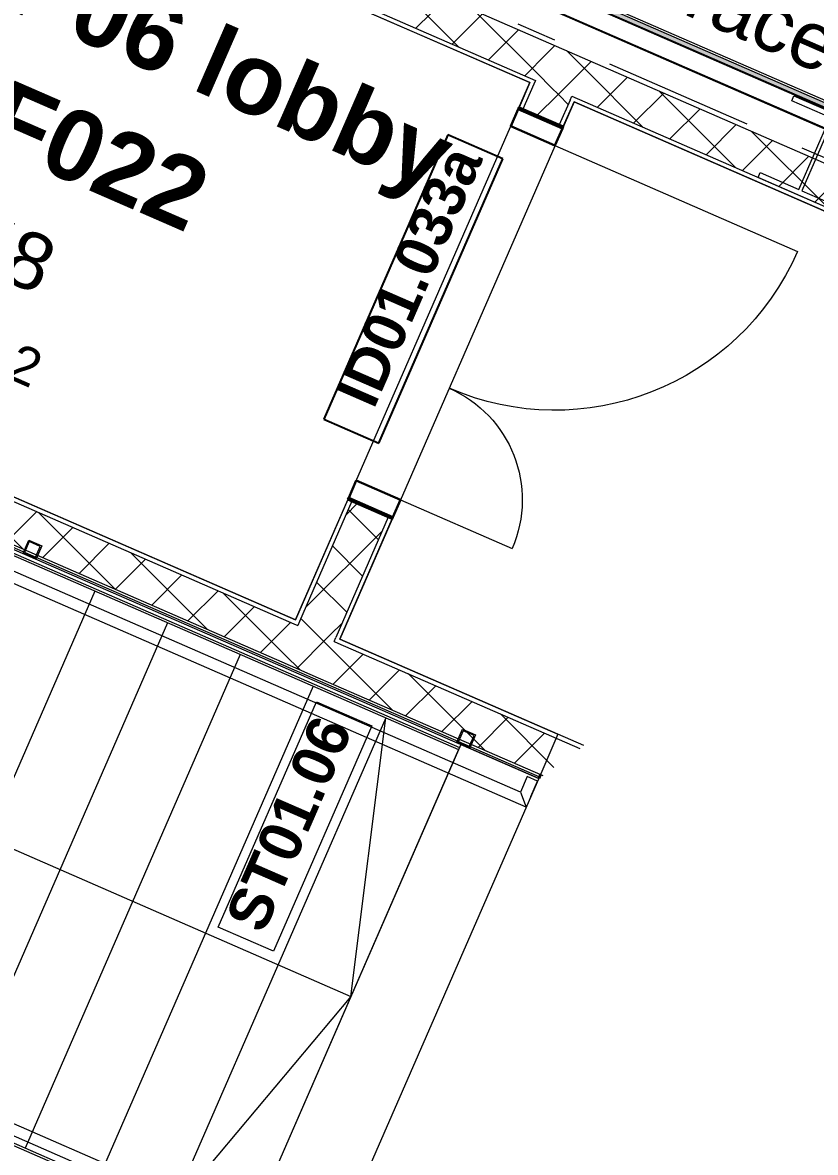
# Model space of a CAD drawing. Header units: millimetres. Extents: x -50172 to 74273, y -80883 to 11206.
# Drawn here: x -11542 to -8744, y -47949 to -43962 of the extents above; entities that cross this region are included whole.
import ezdxf
from ezdxf.enums import TextEntityAlignment as Align

# ---------------------------------------------------------------- set-up
doc = ezdxf.new("R2010")
doc.units = ezdxf.units.MM
doc.header["$MEASUREMENT"] = 0
doc.linetypes.add('Double Dashed', pattern=[1093.611073, 529.166651, -211.666656, 141.111112, -211.666656])
for name, color, linetype in [('A-25-M_Wall_Int', 7, 'Continuous'), ('COLUMN.IFC Import', 7, 'Continuous'), ('New_A-05-M_Gross_Int_Circulation', 7, 'Continuous'), ('New_A-15-MG_Structural_Grid_Phase_2', 7, 'Continuous'), ('New_A-20-M_Floor_Slab', 7, 'Continuous'), ('New_A-25-M_Wall_Int', 7, 'Continuous'), ('New_A-35-M_FFE-Zone', 7, 'Continuous'), ('New_ArchiCAD Door Markers', 7, 'Continuous'), ('New_ArchiCAD Doors', 7, 'Continuous')]:
    doc.layers.add(name, color=color, linetype=linetype)
for name, color, linetype, lineweight in [('A-25-M_Wall_Int_Pen_No__1', 7, 'Continuous', 13), ('A-25-M_Wall_Int_Pen_No__155', 5, 'Continuous', 35), ('COLUMN.IFC Import_Pen_No__2', 8, 'Continuous', 15), ('New_A-20-M_Floor_Slab_Pen_No__89', 8, 'Continuous', 20), ('New_A-25-M_Wall_Int_Pen_No__1', 7, 'Continuous', 13), ('New_A-30-M_Stair_Pen_No__1', 7, 'Continuous', 13), ('New_A-95-P_Text_1_50_GA_Pen_No__1', 7, 'Continuous', 13), ('New_ArchiCAD Door Markers_Pen_No__1', 7, 'Continuous', 13), ('New_ArchiCAD Door Markers_Pen_No__5', 7, 'Continuous', 25), ('New_ArchiCAD Doors_Pen_No__1', 7, 'Continuous', 13), ('New_ArchiCAD Zone Stamps_Pen_No__9', 7, 'Continuous', 13)]:
    doc.layers.add(name, color=color, linetype=linetype, lineweight=lineweight)
for name, color, linetype, lineweight, true_color in [('A-25-M_Wall_Int_Pen_No__107', 7, 'Continuous', 15, 0xa6a6a6), ('New_A-05-M_Gross_Int_Circulation_Pen_No__74', 7, 'Continuous', 20, 0x606060), ('New_A-15-MG_Structural_Grid_Phase_2_Pen_No__222', 7, 'Continuous', 13, 0x65af33), ('New_A-25-M_Wall_Int_Pen_No__107', 7, 'Continuous', 15, 0xa6a6a6), ('New_A-25-M_Wall_Int_Pen_No__27', 7, 'Continuous', 50, 0x2a2a2a), ('New_A-35-M_FFE-Zone_Pen_No__74', 7, 'Continuous', 20, 0x606060), ('New_ArchiCAD Doors_Pen_No__43', 7, 'Continuous', 30, 0x444444), ('New_ArchiCAD Doors_Pen_No__63', 7, 'Continuous', 20, 0x606060)]:
    doc.layers.add(name, color=color, linetype=linetype, lineweight=lineweight, true_color=true_color)
doc.styles.add('GENERATED_STYLE_1', font='')
doc.styles.add('GENERATED_STYLE_2', font='')
doc.styles.add('GENERATED_STYLE_3', font='')
doc.styles.add('GENERATED_STYLE_4', font='')
doc.styles.get('GENERATED_STYLE_1').set_extended_font_data('Arial', bold=True)
doc.styles.get('GENERATED_STYLE_2').set_extended_font_data('Swis721 BT', bold=True)
doc.styles.get('GENERATED_STYLE_3').set_extended_font_data('Arial')
doc.styles.get('GENERATED_STYLE_4').set_extended_font_data('Swis721 BT')
pattern_1 = [(336.4404, (0, 0), (69.2305, 158.76755), [0, -100]), (336.4404, (80.45, 59.4), (69.2305, 158.76755), [0, -100])]
pattern_2 = [(45, (0, 0), (-91.92388, 91.92388), []), (135, (0, 0), (91.92388, 91.92388), [])]
pattern_3 = [(246.4404, (0, 0), (-158.76755, 69.2305), [0, -100]), (246.4404, (59.4, -80.45), (-158.76755, 69.2305), [0, -100])]
pattern_4 = [(336.4404, (0, 0), (69.2305, 158.76755), [0, -100]), (336.4404, (80.45, 59.4), (69.2305, 158.76755), [0, -100])]

# ---------------------------------------------------------------- blocks, each defined once
blk = doc.blocks.new('Computer Lab F_INB 1302_5_1', base_point=(-6455.1, -40925.5))
at = {"layer": 'New_A-35-M_FFE-Zone_Pen_No__74', "linetype": 'Continuous'}
blk.add_line((-11185.1, -43157.3), (-4162.9, -46219.4), dxfattribs=at)
at = {"layer": 'New_ArchiCAD Zone Stamps_Pen_No__9'}
for tag, height, style, p in [('ROOM_NAME', 250, 'GENERATED_STYLE_1', (-7200.5, -39404)), ('zoneNameLine2', 250, 'GENERATED_STYLE_1', (-7388.9, -39836.1)), ('ROOM_NUMBER', 200, 'GENERATED_STYLE_3', (-7577.3, -40256.8)), ('measuredAreaCode', 200, 'GENERATED_STYLE_3', (-7734.4, -40616.9)), ('DUMMY_649', 200, 'GENERATED_STYLE_3', (-7427, -40751)), ('DUMMY_650', 200, 'GENERATED_STYLE_3', (-6797.8, -41025.3)), ('DUMMY_651', 133.3, 'GENERATED_STYLE_3', (-6518.5, -41131.9))]:
    blk.add_attdef(tag, text='', height=height, rotation=336.4404, dxfattribs=dict(at, style=style)).set_placement(p, align=Align.TOP_LEFT)
blk = doc.blocks.new('Stair 06 lobby _INB 1158_6_1', base_point=(-11183.8, -44770.4))
at = {"layer": 'New_A-05-M_Gross_Int_Circulation_Pen_No__74', "linetype": 'Continuous'}
for p, q in [((-14309.3, -42186.3), (-15136.2, -44082.5)), ((-9752, -44173.6), (-14309.3, -42186.3)), ((-15136.2, -44082.5), (-10578.8, -46069.8)), ((-10578.8, -46069.8), (-9752, -44173.6))]:
    blk.add_line(p, q, dxfattribs=at)
at = {"layer": 'New_ArchiCAD Zone Stamps_Pen_No__9'}
for tag, height, style, p in [('ROOM_NAME', 250, 'GENERATED_STYLE_1', (-12096.5, -43422.8)), ('zoneNameLine2', 250, 'GENERATED_STYLE_1', (-12284.9, -43854.9)), ('ROOM_NUMBER', 200, 'GENERATED_STYLE_3', (-12473.3, -44275.6)), ('measuredAreaCode', 200, 'GENERATED_STYLE_3', (-12630.3, -44635.7)), ('ROOM_HOLES_PRM', 200, 'GENERATED_STYLE_3', (-12322.9, -44769.8)), ('DUMMY_649', 200, 'GENERATED_STYLE_3', (-11833.6, -44983.2)), ('DUMMY_650', 133.3, 'GENERATED_STYLE_3', (-11554.3, -45089.7))]:
    blk.add_attdef(tag, text='', height=height, rotation=336.4404, dxfattribs=dict(at, style=style)).set_placement(p, align=Align.TOP_LEFT)
blk = doc.blocks.new('Stair 06_INB 1159_14_1', base_point=(-10040.7, -49760.3))
at = {"layer": 'New_A-05-M_Gross_Int_Circulation_Pen_No__74', "linetype": 'Continuous'}
for p, q in [((-9596.1, -44241.5), (-10423, -46137.7)), ((-7182.7, -45293.9), (-9596.1, -44241.5)), ((-10423, -46137.7), (-9652.8, -46473.6)), ((-9652.8, -46473.6), (-9720.8, -46629.4)), ((-9995.7, -46509.5), (-11019, -48856.1)), ((-9720.8, -46629.4), (-9995.7, -46509.5))]:
    blk.add_line(p, q, dxfattribs=at)
at = {"layer": 'New_ArchiCAD Zone Stamps_Pen_No__9'}
for tag, height, style, p in [('ROOM_NAME', 250, 'GENERATED_STYLE_1', (-10280, -48459.4)), ('zoneNameLine2', 250, 'GENERATED_STYLE_1', (-10468.4, -48891.6)), ('ROOM_NUMBER', 200, 'GENERATED_STYLE_3', (-10656.9, -49312.3)), ('measuredAreaCode', 200, 'GENERATED_STYLE_3', (-10813.9, -49672.4)), ('DUMMY_649', 200, 'GENERATED_STYLE_3', (-10506.5, -49806.4)), ('DUMMY_650', 200, 'GENERATED_STYLE_3', (-10017.1, -50019.8)), ('DUMMY_651', 133.3, 'GENERATED_STYLE_3', (-9737.9, -50126.4))]:
    blk.add_attdef(tag, text='', height=height, rotation=336.4404, dxfattribs=dict(at, style=style)).set_placement(p, align=Align.TOP_LEFT)
blk = doc.blocks.new('Slab_68_1', base_point=(-21326.2, -27554.7))
at = {"layer": 'New_A-20-M_Floor_Slab_Pen_No__89', "linetype": 'Continuous', "flags": 128}
blk.add_lwpolyline([(-20299.6, -42813.1), (-15135.1, -45065.8), (-14840.6, -44390.4), (-9718.4, -46623.9), (-10481, -48372.9), (-10760.8, -49014.5), (-11283.6, -50213.5), (-1528.2, -54467.3), (942, -48802.4)], dxfattribs=at)
blk = doc.blocks.new('Wall_69_1', base_point=(-9652.8, -46473.6))
at = {"layer": 'New_A-25-M_Wall_Int_Pen_No__107', "linetype": 'Continuous'}
h = blk.add_hatch(dxfattribs=at)
h.set_pattern_fill('Concrete_Block_0001', color=256, style=0, pattern_type=2)
h.set_pattern_definition(pattern_2)
h.paths.add_polyline_path([(-10571.1, -46089.5), (-14781, -44253.8), (-14837, -44382.1), (-10627, -46217.9)])
h = blk.add_hatch(dxfattribs=at)
h.set_pattern_fill('Plaster_0001', color=256, style=0, pattern_type=2)
h.set_pattern_definition(pattern_1)
h.paths.add_polyline_path([(-10578.8, -46069.8), (-14775, -44240), (-14781, -44253.8), (-10584.8, -46083.5)])
h = blk.add_hatch(dxfattribs=at)
h.set_pattern_fill('Plaster_0001', color=256, style=0, pattern_type=2)
h.set_pattern_definition(pattern_1)
h.paths.add_polyline_path([(-9714.8, -46615.7), (-14837, -44382.1), (-14843, -44395.9), (-9720.8, -46629.4)])
h = blk.add_hatch(dxfattribs=at)
h.set_pattern_fill('Concrete_Block_0001', color=256, style=0, pattern_type=2)
h.set_pattern_definition(pattern_2)
h.paths.add_polyline_path([(-10442.7, -46145.5), (-10571.1, -46089.5), (-10627, -46217.9), (-10498.7, -46273.8)])
h = blk.add_hatch(dxfattribs=at)
h.set_pattern_fill('Plaster_0001', color=256, style=0, pattern_type=2)
h.set_pattern_definition(pattern_1)
h.paths.add_polyline_path([(-10565.1, -46075.8), (-10578.8, -46069.8), (-10584.8, -46083.5), (-10571.1, -46089.5)])
h = blk.add_hatch(dxfattribs=at)
h.set_pattern_fill('Concrete_Block_0001', color=256, style=0, pattern_type=2)
h.set_pattern_definition(pattern_2)
h.paths.add_polyline_path([(-10436.7, -46131.7), (-10565.1, -46075.8), (-10571.1, -46089.5), (-10442.7, -46145.5)])
h = blk.add_hatch(dxfattribs=at)
h.set_pattern_fill('Concrete_Block_0001', color=256, style=0, pattern_type=2)
h.set_pattern_definition(pattern_2)
h.paths.add_polyline_path([(-10498.7, -46273.8), (-9706.7, -46619.2), (-9575.2, -46523.8), (-10442.7, -46145.5)])
h = blk.add_hatch(dxfattribs=at)
h.set_pattern_fill('Plaster_0001', color=256, style=0, pattern_type=2)
h.set_pattern_definition(pattern_1)
h.paths.add_polyline_path([(-10423, -46137.7), (-10436.7, -46131.7), (-10442.7, -46145.5), (-10429, -46151.5)])
h = blk.add_hatch(dxfattribs=at)
h.set_pattern_fill('Plaster_0001', color=256, style=0, pattern_type=2)
h.set_pattern_definition(pattern_1)
h.paths.add_polyline_path([(-10429, -46151.5), (-9575.2, -46523.8), (-9561.1, -46513.5), (-10423, -46137.7)])
at = {"layer": 'A-25-M_Wall_Int_Pen_No__155', "linetype": 'Continuous'}
blk.add_line((-9714.8, -46615.7), (-9720.8, -46629.4), dxfattribs=at)
at = {"layer": 'New_A-25-M_Wall_Int_Pen_No__1', "linetype": 'Continuous'}
for p, q in [((-14781, -44253.8), (-10584.8, -46083.5)), ((-14837, -44382.1), (-10627, -46217.9)), ((-10584.8, -46083.5), (-10571.1, -46089.5)), ((-10565.1, -46075.8), (-10571.1, -46089.5)), ((-10442.7, -46145.5), (-10436.7, -46131.7)), ((-10442.7, -46145.5), (-10429, -46151.5)), ((-10429, -46151.5), (-9575.2, -46523.8)), ((-10627, -46217.9), (-10498.7, -46273.8)), ((-10498.7, -46273.8), (-9706.7, -46619.2))]:
    blk.add_line(p, q, dxfattribs=at)
at = {"layer": 'New_A-25-M_Wall_Int_Pen_No__1', "linetype": 'Continuous', "flags": 128}
for points in [[(-10578.8, -46069.8), (-14775, -44240)], [(-14843, -44395.9), (-14837, -44382.1)], [(-14843, -44395.9), (-9720.8, -46629.4)], [(-9561.1, -46513.5), (-10423, -46137.7)]]:
    blk.add_lwpolyline(points, dxfattribs=at)
blk = doc.blocks.new('Double Door Asymmetric 19_8')
at = {"layer": 'New_ArchiCAD Doors_Pen_No__1', "linetype": 'Continuous'}
for p, q in [((-755, -15), (-755, 0)), ((755, -15), (755, 0)), ((-755, -155), (-755, -15)), ((755, -155), (755, -15)), ((-755, -170), (-755, -155)), ((755, -170), (755, -155))]:
    blk.add_line(p, q, dxfattribs=at)
at = {"layer": 'New_ArchiCAD Doors_Pen_No__43', "linetype": 'Continuous'}
for p, q in [((-748, 0), (-755, 0)), ((-755, 0), (-755, -170)), ((-682, 0), (-748, 0)), ((-748, 0), (-748, -170)), ((-682, -170), (-682, 0)), ((748, 0), (682, 0)), ((682, 0), (682, -170)), ((748, 0), (755, 0)), ((748, -170), (748, 0)), ((755, 0), (755, -170)), ((-748, -170), (-755, -170)), ((-748, -170), (-682, -170)), ((682, -170), (748, -170)), ((748, -170), (755, -170))]:
    blk.add_line(p, q, dxfattribs=at)
at = {"layer": 'New_ArchiCAD Doors_Pen_No__63', "linetype": 'Continuous'}
for p, q in [((682, 0), (682, 934)), ((-682, 0), (-682, 430))]:
    blk.add_line(p, q, dxfattribs=at)
for centre, radius, start, end in [((682, 0), 934, 90, 180), ((-682, 0), 430, 0, 90)]:
    blk.add_arc(centre, radius, start, end, dxfattribs=at)
blk = doc.blocks.new('Door Stamp 17_55')
at = {"layer": 'New_ArchiCAD Door Markers_Pen_No__5', "linetype": 'Continuous'}
for p, q in [((565.4, 191.8), (-529.5, 191.8)), ((-529.5, 191.8), (-529.5, -20)), ((565.4, -20), (565.4, 191.8)), ((-529.5, -20), (565.4, -20)), ((-529.5, -20), (565.4, -20))]:
    blk.add_line(p, q, dxfattribs=at)
at = {"layer": 'New_ArchiCAD Door Markers_Pen_No__1', "style": 'GENERATED_STYLE_2'}
blk.add_attdef('AC_WIDO_ID', text='', height=150, dxfattribs=at).set_placement((-470.6, 24.8), align=Align.BOTTOM_LEFT)
blk = doc.blocks.new('Wall_70_1', base_point=(-10423, -46137.7))
at = {"layer": 'New_A-25-M_Wall_Int_Pen_No__107', "linetype": 'Continuous'}
h = blk.add_hatch(dxfattribs=at)
h.set_pattern_fill('Plaster_0001', color=256, style=0, pattern_type=2)
h.set_pattern_definition(pattern_3)
h.paths.add_polyline_path([(-9752, -44173.6), (-9790.1, -44261.1), (-9776.4, -44267.1), (-9738.2, -44179.6)])
h = blk.add_hatch(dxfattribs=at)
h.set_pattern_fill('Concrete_Block_0001', color=256, style=0, pattern_type=2)
h.set_pattern_definition(pattern_2)
h.paths.add_polyline_path([(-9738.2, -44179.6), (-9776.4, -44267.1), (-9648.1, -44323.1), (-9609.9, -44235.5)])
h = blk.add_hatch(dxfattribs=at)
h.set_pattern_fill('Plaster_0001', color=256, style=0, pattern_type=2)
h.set_pattern_definition(pattern_3)
h.paths.add_polyline_path([(-9648.1, -44323.1), (-9634.3, -44329), (-9596.1, -44241.5), (-9609.9, -44235.5)])
h = blk.add_hatch(dxfattribs=at)
h.set_pattern_fill('Plaster_0001', color=256, style=0, pattern_type=2)
h.set_pattern_definition(pattern_3)
h.paths.add_polyline_path([(-10393.7, -45645.2), (-10578.8, -46069.8), (-10565.1, -46075.8), (-10379.9, -45651.2)])
h = blk.add_hatch(dxfattribs=at)
h.set_pattern_fill('Concrete_Block_0001', color=256, style=0, pattern_type=2)
h.set_pattern_definition(pattern_2)
h.paths.add_polyline_path([(-10379.9, -45651.2), (-10565.1, -46075.8), (-10436.7, -46131.7), (-10251.6, -45707.2)])
h = blk.add_hatch(dxfattribs=at)
h.set_pattern_fill('Plaster_0001', color=256, style=0, pattern_type=2)
h.set_pattern_definition(pattern_3)
h.paths.add_polyline_path([(-10436.7, -46131.7), (-10423, -46137.7), (-10237.9, -45713.2), (-10251.6, -45707.2)])
at = {"layer": 'New_A-25-M_Wall_Int_Pen_No__1', "linetype": 'Continuous'}
for p, q in [((-9738.2, -44179.6), (-9776.4, -44267.1)), ((-9609.9, -44235.5), (-9648.1, -44323.1)), ((-9790.1, -44261.1), (-9776.4, -44267.1)), ((-9776.4, -44267.1), (-9648.1, -44323.1)), ((-9648.1, -44323.1), (-9634.3, -44329)), ((-10379.9, -45651.2), (-10565.1, -46075.8)), ((-10393.7, -45645.2), (-10379.9, -45651.2)), ((-10379.9, -45651.2), (-10251.6, -45707.2)), ((-10251.6, -45707.2), (-10436.7, -46131.7)), ((-10251.6, -45707.2), (-10237.9, -45713.2))]:
    blk.add_line(p, q, dxfattribs=at)
at = {"layer": 'New_A-25-M_Wall_Int_Pen_No__1', "linetype": 'Continuous', "flags": 128}
for points in [[(-9752, -44173.6), (-9790.1, -44261.1)], [(-9634.3, -44329), (-9596.1, -44241.5)], [(-10393.7, -45645.2), (-10578.8, -46069.8)], [(-10423, -46137.7), (-10237.9, -45713.2)]]:
    blk.add_lwpolyline(points, dxfattribs=at)
at = {"layer": 'New_ArchiCAD Door Markers', "linetype": 'Continuous'}
ref = blk.add_blockref('Door Stamp 17_55', (-10091.9, -44953.2), dxfattribs=dict(at, rotation=66.4404115839915))
ref.add_attrib('AC_WIDO_ID', 'ID01.033a', dxfattribs={"layer": 'New_ArchiCAD Door Markers_Pen_No__1', "color": 7, "height": 150, "rotation": 66.4404, "style": 'GENERATED_STYLE_2'}).set_placement((-10261.7, -45347.8), align=Align.BOTTOM_LEFT)
at = {"layer": 'New_ArchiCAD Doors', "color": 251, "linetype": 'Continuous', "lineweight": 20, "true_color": 0x606060, "xscale": -0.9999999999999999, "zscale": 1000, "rotation": 246.4404115839915}
blk.add_blockref('Double Door Asymmetric 19_8', (-9936.1, -45021.1), dxfattribs=at)
blk = doc.blocks.new('Wall_99_1', base_point=(-11266.6, -43344))
at = {"layer": 'A-25-M_Wall_Int_Pen_No__107', "linetype": 'Continuous'}
h = blk.add_hatch(dxfattribs=at)
h.set_pattern_fill('Concrete_Block_0001', color=256, style=0, pattern_type=2)
h.set_pattern_definition(pattern_2)
h.paths.add_polyline_path([(-9676.3, -44037.5), (-11266.6, -43344), (-11322.5, -43472.4), (-9732.2, -44165.8)])
h = blk.add_hatch(dxfattribs=at)
h.set_pattern_fill('Plaster_0001', color=256, style=0, pattern_type=2)
h.set_pattern_definition(pattern_4)
h.paths.add_polyline_path([(-9746, -44159.8), (-11322.5, -43472.4), (-11328.5, -43486.1), (-9752, -44173.6)])
h = blk.add_hatch(dxfattribs=at)
h.set_pattern_fill('Concrete_Block_0001', color=256, style=0, pattern_type=2)
h.set_pattern_definition(pattern_2)
h.paths.add_polyline_path([(-9547.9, -44093.4), (-9676.3, -44037.5), (-9732.2, -44165.8), (-9603.9, -44221.8)])
h = blk.add_hatch(dxfattribs=at)
h.set_pattern_fill('Concrete_Block_0001', color=256, style=0, pattern_type=2)
h.set_pattern_definition(pattern_2)
h.paths.add_polyline_path([(-9603.9, -44221.8), (-7175.3, -45280.7), (-7107, -45157.8), (-9547.9, -44093.4)])
h = blk.add_hatch(dxfattribs=at)
h.set_pattern_fill('Plaster_0001', color=256, style=0, pattern_type=2)
h.set_pattern_definition(pattern_4)
h.paths.add_polyline_path([(-9732.2, -44165.8), (-9746, -44159.8), (-9752, -44173.6), (-9738.2, -44179.6)])
h = blk.add_hatch(dxfattribs=at)
h.set_pattern_fill('Plaster_0001', color=256, style=0, pattern_type=2)
h.set_pattern_definition(pattern_4)
h.paths.add_polyline_path([(-9590.1, -44227.8), (-9603.9, -44221.8), (-9609.9, -44235.5), (-9596.1, -44241.5)])
h = blk.add_hatch(dxfattribs=at)
h.set_pattern_fill('Plaster_0001', color=256, style=0, pattern_type=2)
h.set_pattern_definition(pattern_4)
h.paths.add_polyline_path([(-7176.7, -45280.2), (-9590.1, -44227.8), (-9596.1, -44241.5), (-7182.7, -45293.9)])
at = {"layer": 'New_A-25-M_Wall_Int_Pen_No__107', "linetype": 'Continuous'}
h = blk.add_hatch(dxfattribs=at)
h.set_pattern_fill('Concrete_Block_0001', color=256, style=0, pattern_type=2)
h.set_pattern_definition(pattern_2)
h.paths.add_polyline_path([(-9603.9, -44221.8), (-9732.2, -44165.8), (-9738.2, -44179.6), (-9609.9, -44235.5)])
blk.add_hatch(color=256, dxfattribs=at).paths.add_polyline_path([(-7176.7, -45280.2), (-7182.7, -45293.9), (-7175.3, -45280.7)])
at = {"layer": 'A-25-M_Wall_Int_Pen_No__1', "linetype": 'Continuous'}
for p, q in [((-11322.5, -43472.4), (-9732.2, -44165.8)), ((-9603.9, -44221.8), (-7175.3, -45280.7))]:
    blk.add_line(p, q, dxfattribs=at)
at = {"layer": 'A-25-M_Wall_Int_Pen_No__1', "linetype": 'Continuous', "flags": 128}
for points in [[(-7107, -45157.8), (-11266.6, -43344)], [(-11328.5, -43486.1), (-9752, -44173.6)], [(-9596.1, -44241.5), (-7182.7, -45293.9)]]:
    blk.add_lwpolyline(points, dxfattribs=at)
at = {"layer": 'New_A-25-M_Wall_Int_Pen_No__1', "linetype": 'Continuous'}
for p, q in [((-9732.2, -44165.8), (-9738.2, -44179.6)), ((-9609.9, -44235.5), (-9603.9, -44221.8))]:
    blk.add_line(p, q, dxfattribs=at)
at = {"layer": 'New_A-25-M_Wall_Int_Pen_No__27', "linetype": 'Continuous'}
blk.add_line((-7176.7, -45280.2), (-7182.7, -45293.9), dxfattribs=at)
blk = doc.blocks.new('Wall_111_1', base_point=(-4199, -46211.7))
at = {"layer": 'A-25-M_Wall_Int_Pen_No__107', "linetype": 'Continuous'}
blk.add_hatch(color=256, dxfattribs=at).paths.add_polyline_path([(-11162, -43191.9), (-4218.7, -46219.5), (-4199, -46211.7), (-11156, -43178.1)])
at = {"layer": 'A-25-M_Wall_Int_Pen_No__107', "linetype": 'Continuous', "lineweight": 0, "true_color": 0x535353}
for points in [[(-11163.2, -43194.6), (-4222.7, -46221), (-4218.7, -46219.5), (-11162, -43191.9)], [(-11190, -43256), (-4310.9, -46255.7), (-4306.9, -46254.1), (-11188.8, -43253.3)]]:
    blk.add_hatch(color=251, dxfattribs=at).paths.add_polyline_path(points)
at = {"layer": 'A-25-M_Wall_Int_Pen_No__1', "linetype": 'Continuous'}
for p, q in [((-11163.2, -43194.6), (-4222.7, -46221)), ((-11162, -43191.9), (-4218.7, -46219.5)), ((-11188.8, -43253.3), (-4306.9, -46254.1))]:
    blk.add_line(p, q, dxfattribs=at)
at = {"layer": 'A-25-M_Wall_Int_Pen_No__1', "linetype": 'Continuous', "flags": 128}
for points in [[(-11190, -43256), (-4310.9, -46255.7)], [(-4199, -46211.7), (-10948.7, -43268.5)]]:
    blk.add_lwpolyline(points, dxfattribs=at)
blk = doc.blocks.new('Stair 06 ground-1st')
at = {"layer": 'New_A-30-M_Stair_Pen_No__1', "linetype": 'Continuous'}
for p, q in [((3882, 5280), (3882, 0)), ((3890, 5288), (3890, 0)), ((2932, 4267.5), (2932, 0)), ((1974, 3247), (1974, 0)), ((1982, 3255), (1982, 0)), ((3882, 1400), (1982, 1400)), ((3882, 1120), (1982, 1120)), ((3882, 840), (1982, 840)), ((3882, 560), (1982, 560)), ((3882, 280), (1982, 280)), ((2932, 0), (1982, 280)), ((2932, 0), (3882, 280)), ((3882, 0), (1982, 0)), ((3882, 0), (1982, 0)), ((3890, 0), (3882, 0))]:
    blk.add_line(p, q, dxfattribs=at)
blk.add_point((3890, 0), dxfattribs=at)
blk = doc.blocks.new('Column 73')
at = {"layer": 'COLUMN.IFC Import_Pen_No__2', "linetype": 'Continuous'}
for p, q in [((-153.7, 157.25), (153.7, 157.25)), ((-153.7, 138.55), (-153.7, 157.25)), ((-6, 138.55), (-153.7, 138.55)), ((-6, -138.55), (-6, 138.55)), ((6, 138.55), (6, -138.55)), ((153.7, 138.55), (6, 138.55)), ((153.7, 157.25), (153.7, 138.55)), ((-153.7, -138.55), (-6, -138.55)), ((-153.7, -157.25), (-153.7, -138.55)), ((153.7, -157.25), (-153.7, -157.25)), ((6, -138.55), (153.7, -138.55)), ((153.7, -138.55), (153.7, -157.25))]:
    blk.add_line(p, q, dxfattribs=at)
blk = doc.blocks.new('Discrete Accessory 1483')
at = {"layer": 'COLUMN.IFC Import_Pen_No__2', "linetype": 'Continuous'}
for p, q in [((-25, 25), (25, 25)), ((-25, -25), (-25, 25)), ((-21, 21), (-21, -21)), ((21, 21), (-21, 21)), ((21, -21), (21, 21)), ((25, 25), (25, -25)), ((25, -25), (-25, -25)), ((-21, -21), (21, -21))]:
    blk.add_line(p, q, dxfattribs=at)
blk = doc.blocks.new('Discrete Accessory 1484')
at = {"layer": 'COLUMN.IFC Import_Pen_No__2', "linetype": 'Continuous'}
for p, q in [((-25, 25), (25, 25)), ((-25, -25), (-25, 25)), ((-21, 21), (-21, -21)), ((21, 21), (-21, 21)), ((21, -21), (21, 21)), ((25, 25), (25, -25)), ((25, -25), (-25, -25)), ((-21, -21), (21, -21))]:
    blk.add_line(p, q, dxfattribs=at)
blk = doc.blocks.new('Standard grid marker_30')
at = {"layer": 'New_A-15-MG_Structural_Grid_Phase_2_Pen_No__222', "linetype": 'Double Dashed'}
blk.add_line((1316.9, 0), (57054.5, 0), dxfattribs=at)
at = {"layer": 'New_A-15-MG_Structural_Grid_Phase_2_Pen_No__222', "style": 'GENERATED_STYLE_4'}
for tag, p in [('AC_MarkerText_1_0', (-500, 43.4)), ('AC_MarkerText_1_1', (58871.4, 43.4))]:
    blk.add_attdef(tag, text='', height=350, rotation=180, dxfattribs=at).set_placement(p, align=Align.MIDDLE_CENTER)

msp = doc.modelspace()

# ---------------------------------------------------------------- linework, layer by layer
at = {"layer": 'New_A-25-M_Wall_Int_Pen_No__1', "linetype": 'Continuous'}
for p, q in [((-9785.4, -46677.7), (-14816, -44484.1)), ((-9764.8, -46730.3), (-14795.3, -44536.8)), ((-9761.4, -46622.6), (-9785.4, -46677.7)), ((-9724.7, -46638.6), (-9761.4, -46622.6)), ((-9748.7, -46693.6), (-9724.7, -46638.6)), ((-9785.4, -46677.7), (-9764.7, -46730.2)), ((-9742.3, -46678.9), (-9758.3, -46715.6)), ((-13835.8, -46860.9), (-10463, -48331.6)), ((-10515.7, -48352.3), (-13577.2, -47017.3))]:
    msp.add_line(p, q, dxfattribs=at)
at = {"layer": 'New_A-95-P_Text_1_50_GA_Pen_No__1', "linetype": 'Continuous', "flags": 128}
msp.add_lwpolyline([(-10851.9, -47153.6), (-10505.3, -46358.7), (-10309.3, -46444.1), (-10656, -47239.1)], close=True, dxfattribs=at)

# ---------------------------------------------------------------- block references
at = {"layer": 'A-25-M_Wall_Int', "color": 250, "lineweight": 50, "true_color": 0x2a2a2a}
for name, p in [('Wall_111_1', (-4199, -46211.7)), ('Wall_99_1', (-11266.6, -43344))]:
    msp.add_blockref(name, p, dxfattribs=at)
at = {"layer": 'COLUMN.IFC Import', "linetype": 'Continuous', "zscale": 1000}
for name, p, rotation in [('Column 73', (-8742.4, -44426), 336.4404115839877), ('Discrete Accessory 1484', (-11507.4, -45821.1), 246.4404115839877), ('Discrete Accessory 1483', (-9976.6, -46488.6), 246.4404115839877)]:
    msp.add_blockref(name, p, dxfattribs=dict(at, rotation=rotation))
at = {"layer": 'New_A-05-M_Gross_Int_Circulation', "linetype": 'Continuous'}
ref = msp.add_blockref('Stair 06 lobby _INB 1158_6_1', (-11183.8, -44770.4), dxfattribs=at)
ref.add_attrib('ROOM_NAME', 'Stair 06 lobby ', dxfattribs={"layer": 'New_ArchiCAD Zone Stamps_Pen_No__9', "color": 7, "height": 250, "rotation": 336.4404, "style": 'GENERATED_STYLE_1'}).set_placement((-12096.5, -43422.8), align=Align.TOP_LEFT)
ref.add_attrib('ROOM_HOLES_PRM', '10.3', dxfattribs={"layer": 'New_ArchiCAD Zone Stamps_Pen_No__9', "color": 7, "height": 200, "rotation": 336.4404, "style": 'GENERATED_STYLE_3'}).set_placement((-12322.9, -44769.8), align=Align.TOP_LEFT)
ref.add_attrib('ROOM_NUMBER', 'INB 1158', dxfattribs={"layer": 'New_ArchiCAD Zone Stamps_Pen_No__9', "color": 7, "height": 200, "rotation": 336.4404, "style": 'GENERATED_STYLE_3'}).set_placement((-12473.3, -44275.6), align=Align.TOP_LEFT)
ref.add_attrib('zoneNameLine2', 'ID. FF022', dxfattribs={"layer": 'New_ArchiCAD Zone Stamps_Pen_No__9', "color": 7, "height": 250, "rotation": 336.4404, "style": 'GENERATED_STYLE_1'}).set_placement((-12284.9, -43854.9), align=Align.TOP_LEFT)
ref.add_attrib('measuredAreaCode', 'A: ', dxfattribs={"layer": 'New_ArchiCAD Zone Stamps_Pen_No__9', "color": 7, "height": 200, "rotation": 336.4404, "style": 'GENERATED_STYLE_3'}).set_placement((-12630.3, -44635.7), align=Align.TOP_LEFT)
ref.add_attrib('DUMMY_649', ' m', dxfattribs={"layer": 'New_ArchiCAD Zone Stamps_Pen_No__9', "color": 7, "height": 200, "rotation": 336.4404, "style": 'GENERATED_STYLE_3'}).set_placement((-11833.6, -44983.2), align=Align.TOP_LEFT)
ref.add_attrib('DUMMY_650', '2', dxfattribs={"layer": 'New_ArchiCAD Zone Stamps_Pen_No__9', "color": 7, "height": 133.3, "rotation": 336.4404, "style": 'GENERATED_STYLE_3'}).set_placement((-11554.3, -45089.7), align=Align.TOP_LEFT)
msp.add_blockref('Stair 06_INB 1159_14_1', (-10040.7, -49760.3), dxfattribs=at)
at = {"layer": 'New_A-15-MG_Structural_Grid_Phase_2', "color": 8, "linetype": 'Continuous', "lineweight": 15, "zscale": 1000, "rotation": 156.4404115839929}
msp.add_blockref('Standard grid marker_30', (17283.6, -55774.3), dxfattribs=at)
at = {"layer": 'New_A-20-M_Floor_Slab', "color": 8, "linetype": 'Continuous', "lineweight": 20}
msp.add_blockref('Slab_68_1', (-21326.2, -27554.7), dxfattribs=at)
at = {"layer": 'New_A-25-M_Wall_Int', "color": 250, "lineweight": 50, "true_color": 0x2a2a2a}
for name, p in [('Wall_70_1', (-10423, -46137.7)), ('Wall_69_1', (-9652.8, -46473.6))]:
    msp.add_blockref(name, p, dxfattribs=at)
at = {"layer": 'New_A-30-M_Stair_Pen_No__1', "linetype": 'Continuous', "zscale": 1000, "rotation": 66.44041159005039}
msp.add_blockref('Stair 06 ground-1st', (-11555.4, -50086.2), dxfattribs=at)
at = {"layer": 'New_A-35-M_FFE-Zone', "linetype": 'Continuous'}
msp.add_blockref('Computer Lab F_INB 1302_5_1', (-6455.1, -40925.5), dxfattribs=at)

# ---------------------------------------------------------------- texts
at = {"layer": 'New_A-95-P_Text_1_50_GA_Pen_No__1', "linetype": 'Continuous'}
for s, insert, char_height, attachment_point, rotation, style in [('\\A1;{\\fSwis721 BT|b0|i0|c0|p34;Braced bay }', (-9307.7, -43671.3), 200, 1, 336.4404, 'GENERATED_STYLE_4'), ('\\A1;{\\fSwis721 BT|b1|i0|c0|p34;ST01.06}', (-10671.8, -46759.1), 150, 2, 66.4404, 'GENERATED_STYLE_2')]:
    msp.add_mtext(s, dxfattribs=dict(at, insert=insert, char_height=char_height, attachment_point=attachment_point, rotation=rotation, style=style))

doc.saveas('drawing.dxf')
